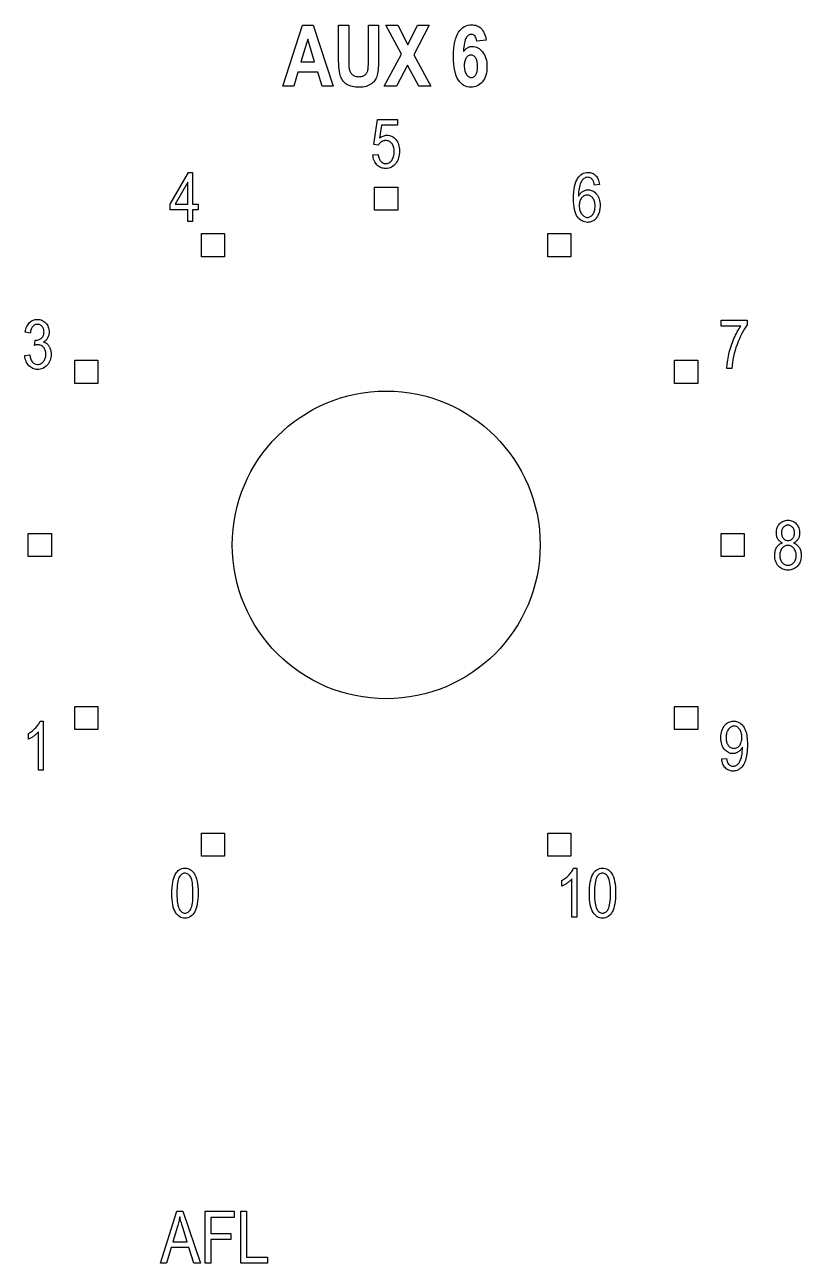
# Model space of a CAD drawing. Header units: millimetres. Extents: x 0 to 81, y 0 to 514.
# Drawn here: x 21.86 to 40.02, y 352.19 to 381.17 of the extents above; entities that cross this region are included whole.
import ezdxf

# ---------------------------------------------------------------- set-up
doc = ezdxf.new("R2010")
doc.units = ezdxf.units.MM
doc.layers.add('CUT', color=1, linetype='CONTINUOUS')
doc.layers.add('LEGEND', color=2, linetype='CONTINUOUS')

msp = doc.modelspace()

# ---------------------------------------------------------------- linework, layer by layer
at = {"layer": 'CUT'}
msp.add_circle((30.31, 369), 3.6, dxfattribs=at)
at = {"layer": 'LEGEND'}
for points in [[(29.0732, 379.7342), (28.8154, 379.7342), (28.7128, 380.0594), (28.2441, 380.0594), (28.1474, 379.7342), (27.8954, 379.7342), (28.3525, 381.1658), (28.6035, 381.1658)], [(29.1962, 381.1658), (29.4326, 381.1658), (29.4326, 380.3904), (29.4327, 380.3472), (29.4331, 380.308), (29.4338, 380.2726), (29.4348, 380.2413), (29.436, 380.2138), (29.4375, 380.1903), (29.4393, 380.1707), (29.4413, 380.1551), (29.4459, 380.1321), (29.4519, 380.1104), (29.4592, 380.0901), (29.4678, 380.0711), (29.4779, 380.0535), (29.4892, 380.0372), (29.502, 380.0222), (29.5161, 380.0086), (29.5314, 379.9965), (29.5479, 379.9859), (29.5657, 379.9771), (29.5845, 379.9698), (29.6046, 379.9641), (29.6258, 379.9601), (29.6482, 379.9576), (29.6718, 379.9568), (29.6919, 379.9574), (29.7109, 379.9591), (29.7291, 379.962), (29.7463, 379.966), (29.7625, 379.9711), (29.7778, 379.9774), (29.7922, 379.9849), (29.8056, 379.9935), (29.818, 380.0031), (29.8294, 380.0135), (29.8398, 380.0249), (29.8492, 380.0372), (29.8575, 380.0503), (29.8648, 380.0643), (29.8711, 380.0792), (29.8764, 380.095), (29.8809, 380.1136), (29.8847, 380.1368), (29.888, 380.1647), (29.8907, 380.1972), (29.8928, 380.2344), (29.8943, 380.2762), (29.8952, 380.3227), (29.8954, 380.3738), (29.8954, 381.1658), (30.1328, 381.1658), (30.1328, 380.4139), (30.1323, 380.3443), (30.1308, 380.2798), (30.1284, 380.2203), (30.1251, 380.1657), (30.1207, 380.1161), (30.1155, 380.0716), (30.1092, 380.032), (30.102, 379.9974), (30.0931, 379.966), (30.0818, 379.9362), (30.0681, 379.9079), (30.0519, 379.8812), (30.0334, 379.8559), (30.0125, 379.8322), (29.9891, 379.81), (29.9633, 379.7894), (29.9353, 379.7707), (29.9051, 379.7545), (29.8727, 379.7409), (29.8382, 379.7297), (29.8015, 379.721), (29.7627, 379.7147), (29.7218, 379.711), (29.6787, 379.7098), (29.634, 379.7108), (29.5919, 379.7139), (29.5523, 379.719), (29.5152, 379.7262), (29.4806, 379.7355), (29.4486, 379.7468), (29.419, 379.7602), (29.392, 379.7757), (29.3672, 379.793), (29.3441, 379.812), (29.3227, 379.8327), (29.3032, 379.855), (29.2854, 379.8791), (29.2694, 379.9048), (29.2551, 379.9322), (29.2426, 379.9612), (29.2317, 379.9943), (29.2223, 380.0336), (29.2144, 380.0793), (29.2078, 380.1313), (29.2028, 380.1895), (29.1991, 380.2541), (29.197, 380.325), (29.1962, 380.4021)], [(30.2636, 379.7342), (30.665, 380.4812), (30.3007, 381.1658), (30.5781, 381.1658), (30.8134, 380.7059), (31.0439, 381.1658), (31.3183, 381.1658), (30.954, 380.4705), (31.3554, 379.7342), (31.0693, 379.7342), (30.8085, 380.2293), (30.5478, 379.7342)], [(32.6445, 380.8152), (32.4267, 380.7859), (32.4213, 380.8235), (32.4128, 380.856), (32.4014, 380.8835), (32.3869, 380.9061), (32.3694, 380.9236), (32.3489, 380.9361), (32.3253, 380.9436), (32.2988, 380.9461), (32.2808, 380.9448), (32.2637, 380.9411), (32.2473, 380.9348), (32.2318, 380.9261), (32.2169, 380.9148), (32.2029, 380.901), (32.1897, 380.8848), (32.1772, 380.866), (32.1657, 380.8434), (32.1552, 380.8158), (32.1459, 380.783), (32.1378, 380.7452), (32.1307, 380.7022), (32.1247, 380.6542), (32.1199, 380.601), (32.1162, 380.5428), (32.1268, 380.5574), (32.1378, 380.5712), (32.149, 380.5839), (32.1606, 380.5958), (32.1725, 380.6066), (32.1846, 380.6166), (32.1971, 380.6256), (32.2099, 380.6336), (32.223, 380.6407), (32.2365, 380.6468), (32.2502, 380.652), (32.2643, 380.6563), (32.2788, 380.6596), (32.2936, 380.662), (32.3087, 380.6634), (32.3242, 380.6639), (32.358, 380.6619), (32.3908, 380.6558), (32.4225, 380.6458), (32.4531, 380.6318), (32.4825, 380.6137), (32.5109, 380.5916), (32.5382, 380.5655), (32.5644, 380.5354), (32.5884, 380.502), (32.6093, 380.466), (32.6269, 380.4273), (32.6413, 380.3859), (32.6525, 380.3419), (32.6605, 380.2953), (32.6653, 380.246), (32.6669, 380.1941), (32.6652, 380.139), (32.6602, 380.087), (32.6517, 380.038), (32.6398, 379.992), (32.6246, 379.9491), (32.606, 379.9092), (32.5839, 379.8724), (32.5585, 379.8387), (32.5306, 379.8085), (32.5011, 379.7823), (32.47, 379.7601), (32.4372, 379.742), (32.4028, 379.7279), (32.3668, 379.7178), (32.3292, 379.7118), (32.29, 379.7098), (32.247, 379.7124), (32.2058, 379.7202), (32.1666, 379.7333), (32.1292, 379.7516), (32.0937, 379.7752), (32.0601, 379.804), (32.0283, 379.838), (31.9985, 379.8772), (31.9714, 379.9226), (31.9478, 379.9747), (31.928, 380.0338), (31.9117, 380.0998), (31.899, 380.1726), (31.89, 380.2523), (31.8846, 380.3389), (31.8828, 380.4324), (31.8846, 380.5274), (31.8903, 380.6154), (31.8996, 380.6966), (31.9128, 380.7708), (31.9297, 380.8382), (31.9503, 380.8986), (31.9747, 380.9522), (32.0029, 380.9988), (32.034, 381.0393), (32.0672, 381.0745), (32.1026, 381.1042), (32.1401, 381.1285), (32.1797, 381.1474), (32.2215, 381.1609), (32.2654, 381.169), (32.3115, 381.1717), (32.3433, 381.1703), (32.3739, 381.1662), (32.4032, 381.1593), (32.4312, 381.1496), (32.458, 381.1372), (32.4835, 381.122), (32.5077, 381.104), (32.5307, 381.0833), (32.552, 381.0598), (32.5713, 381.0334), (32.5886, 381.0042), (32.6038, 380.9721), (32.617, 380.9372), (32.6282, 380.8994), (32.6374, 380.8587), (32.6445, 380.8152)], [(28.6367, 380.3006), (28.4755, 380.8318), (28.3163, 380.3006)], [(32.1357, 380.2166), (32.1365, 380.1837), (32.1388, 380.1527), (32.1428, 380.1238), (32.1483, 380.0969), (32.1553, 380.0719), (32.164, 380.049), (32.1742, 380.028), (32.186, 380.0091), (32.1988, 379.9923), (32.212, 379.9777), (32.2257, 379.9653), (32.2398, 379.9552), (32.2544, 379.9474), (32.2694, 379.9418), (32.2848, 379.9384), (32.3007, 379.9373), (32.316, 379.9382), (32.3307, 379.941), (32.3446, 379.9457), (32.358, 379.9522), (32.3706, 379.9606), (32.3827, 379.9708), (32.394, 379.9829), (32.4047, 379.9969), (32.4145, 380.013), (32.4229, 380.0314), (32.43, 380.0523), (32.4359, 380.0755), (32.4404, 380.1011), (32.4436, 380.1291), (32.4456, 380.1594), (32.4462, 380.1922), (32.4455, 380.2262), (32.4434, 380.2577), (32.4399, 380.2869), (32.435, 380.3138), (32.4287, 380.3382), (32.421, 380.3603), (32.4118, 380.38), (32.4013, 380.3973), (32.3897, 380.4124), (32.3775, 380.4255), (32.3646, 380.4365), (32.351, 380.4456), (32.3368, 380.4527), (32.3218, 380.4577), (32.3062, 380.4607), (32.29, 380.4617), (32.2742, 380.4608), (32.259, 380.4579), (32.2444, 380.4531), (32.2304, 380.4463), (32.217, 380.4377), (32.2043, 380.4271), (32.1921, 380.4146), (32.1806, 380.4002), (32.1701, 380.3839), (32.161, 380.3656), (32.1532, 380.3455), (32.1469, 380.3235), (32.142, 380.2996), (32.1385, 380.2739), (32.1364, 380.2462), (32.1357, 380.2166)], [(29.9975, 378.1273), (30.1186, 378.1398), (30.1227, 378.1134), (30.1278, 378.0886), (30.1341, 378.0657), (30.1415, 378.0444), (30.1501, 378.0249), (30.1597, 378.0072), (30.1704, 377.9912), (30.1823, 377.977), (30.1949, 377.9644), (30.2081, 377.9535), (30.2217, 377.9443), (30.2359, 377.9368), (30.2505, 377.931), (30.2657, 377.9268), (30.2813, 377.9243), (30.2975, 377.9234), (30.3177, 377.9246), (30.3371, 377.9281), (30.3558, 377.934), (30.3739, 377.9423), (30.3912, 377.9529), (30.4078, 377.9658), (30.4237, 377.9812), (30.4389, 377.9988), (30.4528, 378.0185), (30.4649, 378.04), (30.4751, 378.0631), (30.4834, 378.088), (30.4899, 378.1146), (30.4946, 378.1429), (30.4974, 378.1729), (30.4983, 378.2047), (30.4974, 378.2345), (30.4947, 378.2626), (30.4902, 378.2889), (30.4839, 378.3136), (30.4759, 378.3365), (30.466, 378.3577), (30.4543, 378.3772), (30.4409, 378.3949), (30.426, 378.4108), (30.4103, 378.4245), (30.3937, 378.4361), (30.3761, 378.4456), (30.3576, 378.453), (30.3382, 378.4583), (30.3179, 378.4614), (30.2967, 378.4625), (30.2837, 378.462), (30.271, 378.4607), (30.2584, 378.4584), (30.246, 378.4552), (30.2339, 378.4511), (30.2219, 378.446), (30.2102, 378.4401), (30.1987, 378.4332), (30.1875, 378.4255), (30.177, 378.4171), (30.1671, 378.408), (30.1578, 378.3981), (30.149, 378.3876), (30.1409, 378.3763), (30.1333, 378.3643), (30.1264, 378.3516), (30.0178, 378.3687), (30.1092, 378.957), (30.5756, 378.957), (30.5756, 378.8227), (30.2014, 378.8227), (30.1506, 378.5148), (30.1717, 378.5317), (30.1931, 378.5463), (30.2147, 378.5586), (30.2368, 378.5688), (30.2591, 378.5766), (30.2817, 378.5822), (30.3047, 378.5856), (30.328, 378.5867), (30.357, 378.5852), (30.385, 378.5804), (30.4121, 378.5726), (30.4382, 378.5616), (30.4634, 378.5475), (30.4876, 378.5302), (30.5108, 378.5099), (30.533, 378.4863), (30.5535, 378.4601), (30.5712, 378.4318), (30.5861, 378.4012), (30.5984, 378.3685), (30.6079, 378.3335), (30.6147, 378.2964), (30.6188, 378.2571), (30.6202, 378.2156), (30.6188, 378.1744), (30.6147, 378.1346), (30.6079, 378.0964), (30.5984, 378.0597), (30.5861, 378.0244), (30.5712, 377.9907), (30.5535, 377.9585), (30.533, 377.9277), (30.5103, 377.8996), (30.4858, 377.8753), (30.4593, 377.8547), (30.431, 377.8378), (30.4008, 377.8247), (30.3688, 377.8153), (30.3348, 377.8097), (30.2991, 377.8078), (30.2692, 377.8091), (30.2405, 377.8131), (30.213, 377.8197), (30.1867, 377.829), (30.1615, 377.8409), (30.1376, 377.8555), (30.1148, 377.8727), (30.0932, 377.8926), (30.0733, 377.9148), (30.0557, 377.939), (30.0404, 377.9653), (30.0273, 377.9937), (30.0165, 378.024), (30.0079, 378.0564), (30.0016, 378.0909), (29.9975, 378.1273)], [(25.667, 376.568), (25.667, 376.8422), (25.26, 376.8422), (25.26, 376.9711), (25.6889, 377.7133), (25.7827, 377.7133), (25.7827, 376.9711), (25.91, 376.9711), (25.91, 376.8422), (25.7827, 376.8422), (25.7827, 376.568)], [(35.2959, 377.4328), (35.1811, 377.4219), (35.1767, 377.4432), (35.1719, 377.4629), (35.1666, 377.481), (35.1608, 377.4975), (35.1545, 377.5124), (35.1477, 377.5257), (35.1404, 377.5375), (35.1327, 377.5477), (35.1208, 377.5605), (35.1084, 377.5716), (35.0954, 377.581), (35.0819, 377.5887), (35.0677, 377.5947), (35.053, 377.5989), (35.0376, 377.6015), (35.0217, 377.6024), (34.9971, 377.6004), (34.9738, 377.5945), (34.9517, 377.5848), (34.9309, 377.5711), (34.9113, 377.5535), (34.893, 377.532), (34.8759, 377.5067), (34.86, 377.4774), (34.8477, 377.4488), (34.8371, 377.417), (34.828, 377.382), (34.8205, 377.3438), (34.8147, 377.3023), (34.8105, 377.2576), (34.8079, 377.2097), (34.8069, 377.1586), (34.8172, 377.1768), (34.8281, 377.1938), (34.8396, 377.2097), (34.8518, 377.2245), (34.8646, 377.2382), (34.8781, 377.2507), (34.8922, 377.262), (34.9069, 377.2723), (34.922, 377.2813), (34.9374, 377.2892), (34.953, 377.2958), (34.9688, 377.3013), (34.9848, 377.3055), (35.0011, 377.3085), (35.0175, 377.3103), (35.0342, 377.311), (35.0617, 377.3094), (35.0883, 377.3046), (35.114, 377.2967), (35.1388, 377.2857), (35.1627, 377.2714), (35.1858, 377.254), (35.2079, 377.2335), (35.2291, 377.2098), (35.2486, 377.1834), (35.2655, 377.1549), (35.2798, 377.1243), (35.2915, 377.0915), (35.3006, 377.0566), (35.3071, 377.0196), (35.311, 376.9804), (35.3123, 376.9391), (35.3117, 376.9107), (35.3097, 376.883), (35.3065, 376.856), (35.3019, 376.8296), (35.296, 376.8039), (35.2888, 376.7789), (35.2803, 376.7545), (35.2705, 376.7309), (35.2597, 376.7083), (35.2482, 376.6872), (35.2358, 376.6677), (35.2228, 376.6497), (35.209, 376.6332), (35.1944, 376.6183), (35.1792, 376.6049), (35.1631, 376.593), (35.1465, 376.5825), (35.1295, 376.5735), (35.112, 376.5658), (35.0942, 376.5596), (35.0759, 376.5547), (35.0572, 376.5512), (35.0381, 376.5491), (35.0186, 376.5485), (34.9838, 376.5505), (34.9506, 376.5565), (34.919, 376.5665), (34.8889, 376.5805), (34.8604, 376.5985), (34.8334, 376.6205), (34.808, 376.6465), (34.7842, 376.6766), (34.7626, 376.7113), (34.7439, 376.7513), (34.728, 376.7967), (34.7151, 376.8475), (34.705, 376.9036), (34.6978, 376.965), (34.6935, 377.0318), (34.692, 377.1039), (34.6935, 377.1839), (34.6979, 377.258), (34.7053, 377.3261), (34.7157, 377.3882), (34.729, 377.4443), (34.7452, 377.4945), (34.7644, 377.5387), (34.7866, 377.577), (34.811, 377.61), (34.8371, 377.6387), (34.8649, 377.6629), (34.8944, 377.6827), (34.9255, 377.6982), (34.9582, 377.7092), (34.9927, 377.7158), (35.0288, 377.718), (35.055, 377.7168), (35.0801, 377.7134), (35.1041, 377.7077), (35.1271, 377.6997), (35.149, 377.6894), (35.1697, 377.6769), (35.1894, 377.6621), (35.208, 377.6449), (35.2252, 377.6256), (35.2406, 377.6043), (35.2543, 377.5809), (35.2662, 377.5554), (35.2763, 377.5278), (35.2846, 377.4982), (35.2911, 377.4666), (35.2959, 377.4328)], [(25.667, 376.9711), (25.667, 377.4875), (25.3733, 376.9711)], [(30.04, 377.37), (30.58, 377.37), (30.58, 376.83), (30.04, 376.83)], [(34.8248, 376.9391), (34.8258, 376.9088), (34.8285, 376.88), (34.8331, 376.8528), (34.8395, 376.8271), (34.8477, 376.8029), (34.8578, 376.7802), (34.8697, 376.7591), (34.8834, 376.7395), (34.8984, 376.7218), (34.9139, 376.7065), (34.93, 376.6935), (34.9467, 376.6829), (34.964, 376.6747), (34.9819, 376.6688), (35.0003, 376.6653), (35.0194, 376.6641), (35.0361, 376.6652), (35.0525, 376.6685), (35.0683, 376.6741), (35.0837, 376.6818), (35.0987, 376.6918), (35.1132, 376.7041), (35.1273, 376.7185), (35.1409, 376.7352), (35.1534, 376.7538), (35.1643, 376.774), (35.1735, 376.796), (35.181, 376.8195), (35.1868, 376.8448), (35.191, 376.8717), (35.1935, 376.9003), (35.1944, 376.9305), (35.1935, 376.9601), (35.1911, 376.988), (35.1869, 377.0142), (35.1811, 377.0387), (35.1736, 377.0615), (35.1645, 377.0825), (35.1537, 377.1019), (35.1412, 377.1195), (35.1276, 377.1353), (35.1132, 377.1489), (35.0981, 377.1605), (35.0823, 377.1699), (35.0657, 377.1773), (35.0484, 377.1825), (35.0303, 377.1857), (35.0116, 377.1867), (34.9931, 377.1857), (34.9753, 377.1826), (34.958, 377.1773), (34.9413, 377.17), (34.9253, 377.1606), (34.9098, 377.1492), (34.895, 377.1356), (34.8807, 377.1199), (34.8676, 377.1025), (34.8563, 377.0836), (34.8467, 377.0632), (34.8388, 377.0413), (34.8327, 377.018), (34.8283, 376.9932), (34.8257, 376.9669), (34.8248, 376.9391)], [(25.99, 376.2848), (26.53, 376.2848), (26.53, 375.7448), (25.99, 375.7448)], [(34.09, 376.2848), (34.63, 376.2848), (34.63, 375.7448), (34.09, 375.7448)], [(21.8576, 373.4297), (21.9733, 373.4484), (21.984, 373.3957), (21.9981, 373.35), (22.0157, 373.3113), (22.0367, 373.2797), (22.0612, 373.2551), (22.0891, 373.2375), (22.1205, 373.227), (22.1553, 373.2234), (22.1747, 373.2245), (22.1934, 373.2276), (22.2115, 373.2328), (22.2289, 373.2401), (22.2457, 373.2495), (22.2618, 373.261), (22.2772, 373.2746), (22.292, 373.2902), (22.3056, 373.3076), (22.3173, 373.3261), (22.3272, 373.3459), (22.3354, 373.3669), (22.3417, 373.3891), (22.3462, 373.4126), (22.3489, 373.4373), (22.3498, 373.4633), (22.349, 373.4877), (22.3465, 373.5108), (22.3424, 373.5328), (22.3365, 373.5535), (22.3291, 373.573), (22.3199, 373.5913), (22.3092, 373.6084), (22.2967, 373.6242), (22.283, 373.6385), (22.2686, 373.6509), (22.2535, 373.6614), (22.2375, 373.6699), (22.2208, 373.6766), (22.2034, 373.6813), (22.1852, 373.6842), (22.1662, 373.6852), (22.1578, 373.6849), (22.1489, 373.6842), (22.1394, 373.683), (22.1295, 373.6812), (22.1191, 373.6791), (22.1082, 373.6764), (22.0969, 373.6732), (22.085, 373.6695), (22.0983, 373.793), (22.1162, 373.7914), (22.137, 373.7922), (22.1568, 373.7947), (22.1756, 373.7988), (22.1934, 373.8045), (22.2102, 373.8119), (22.226, 373.8208), (22.2407, 373.8315), (22.2545, 373.8438), (22.267, 373.8574), (22.2778, 373.8721), (22.2869, 373.888), (22.2944, 373.9049), (22.3002, 373.9229), (22.3043, 373.942), (22.3068, 373.9623), (22.3076, 373.9836), (22.3069, 374.0032), (22.3049, 374.0219), (22.3014, 374.0395), (22.2965, 374.0562), (22.2902, 374.0718), (22.2826, 374.0865), (22.2735, 374.1002), (22.2631, 374.1129), (22.2517, 374.1243), (22.2396, 374.1343), (22.227, 374.1426), (22.2137, 374.1495), (22.1998, 374.1549), (22.1853, 374.1587), (22.1702, 374.161), (22.1545, 374.1617), (22.1382, 374.1609), (22.1226, 374.1585), (22.1076, 374.1545), (22.0933, 374.1489), (22.0796, 374.1417), (22.0666, 374.1329), (22.0542, 374.1225), (22.0424, 374.1105), (22.0315, 374.0969), (22.0216, 374.0817), (22.0128, 374.0648), (22.005, 374.0462), (21.9982, 374.026), (21.9925, 374.0041), (21.9878, 373.9806), (21.9842, 373.9555), (21.8694, 373.9805), (21.8757, 374.0161), (21.8837, 374.0494), (21.8935, 374.0805), (21.9049, 374.1094), (21.9181, 374.136), (21.9329, 374.1604), (21.9495, 374.1825), (21.9678, 374.2023), (21.9874, 374.2199), (22.0081, 374.2352), (22.0297, 374.248), (22.0524, 374.2586), (22.076, 374.2668), (22.1007, 374.2727), (22.1263, 374.2762), (22.153, 374.2773), (22.1809, 374.276), (22.2078, 374.2721), (22.2337, 374.2655), (22.2584, 374.2563), (22.2821, 374.2444), (22.3047, 374.2299), (22.3262, 374.2127), (22.3467, 374.193), (22.3654, 374.1712), (22.3816, 374.148), (22.3953, 374.1235), (22.4065, 374.0977), (22.4152, 374.0704), (22.4214, 374.0418), (22.4251, 374.0118), (22.4264, 373.9805), (22.4259, 373.9612), (22.4243, 373.9425), (22.4216, 373.9244), (22.4179, 373.9068), (22.4131, 373.8898), (22.4073, 373.8734), (22.4004, 373.8575), (22.3924, 373.8422), (22.3835, 373.8276), (22.3737, 373.8137), (22.3631, 373.8007), (22.3517, 373.7885), (22.3394, 373.7771), (22.3263, 373.7665), (22.3123, 373.7567), (22.2975, 373.7477), (22.3112, 373.7434), (22.3244, 373.7386), (22.3369, 373.7331), (22.3489, 373.727), (22.3602, 373.7202), (22.3709, 373.7128), (22.381, 373.7048), (22.3905, 373.6961), (22.3994, 373.6867), (22.4079, 373.6766), (22.416, 373.6657), (22.4237, 373.6541), (22.4309, 373.6417), (22.4376, 373.6286), (22.4439, 373.6147), (22.4498, 373.6), (22.4551, 373.5847), (22.4597, 373.569), (22.4636, 373.5529), (22.4668, 373.5363), (22.4693, 373.5193), (22.4711, 373.5019), (22.4721, 373.484), (22.4725, 373.4656), (22.471, 373.4271), (22.4667, 373.3903), (22.4594, 373.3553), (22.4492, 373.3222), (22.4362, 373.2908), (22.4202, 373.2612), (22.4013, 373.2334), (22.3795, 373.2074), (22.3557, 373.1839), (22.3307, 373.1635), (22.3046, 373.1462), (22.2774, 373.1321), (22.249, 373.1211), (22.2194, 373.1133), (22.1887, 373.1086), (22.1569, 373.107), (22.1274, 373.1084), (22.099, 373.1125), (22.0718, 373.1193), (22.0457, 373.1289), (22.0208, 373.1412), (21.997, 373.1562), (21.9744, 373.174), (21.953, 373.1945), (21.9332, 373.2173), (21.9157, 373.242), (21.9004, 373.2686), (21.8873, 373.2971), (21.8765, 373.3274), (21.868, 373.3596), (21.8617, 373.3937), (21.8576, 373.4297)], [(38.146, 374.1227), (38.146, 374.2578), (38.7538, 374.2578), (38.7538, 374.1484), (38.7203, 374.1026), (38.6878, 374.0535), (38.6564, 374.001), (38.626, 373.9452), (38.5967, 373.8861), (38.5683, 373.8236), (38.541, 373.7578), (38.5147, 373.6887), (38.4903, 373.618), (38.4686, 373.5474), (38.4497, 373.477), (38.4335, 373.4067), (38.42, 373.3367), (38.4092, 373.2667), (38.4012, 373.197), (38.396, 373.1273), (38.2772, 373.1273), (38.2784, 373.164), (38.2809, 373.2022), (38.2847, 373.2419), (38.2898, 373.283), (38.2962, 373.3256), (38.3038, 373.3698), (38.3127, 373.4154), (38.3229, 373.4625), (38.3343, 373.5101), (38.3466, 373.5571), (38.36, 373.6035), (38.3744, 373.6494), (38.3898, 373.6947), (38.4062, 373.7395), (38.4236, 373.7837), (38.442, 373.8273), (38.4612, 373.8699), (38.4807, 373.9108), (38.5005, 373.9502), (38.5208, 373.9879), (38.5413, 374.024), (38.5623, 374.0585), (38.5836, 374.0914), (38.6053, 374.1227)], [(23.0252, 373.32), (23.5652, 373.32), (23.5652, 372.78), (23.0252, 372.78)], [(37.0548, 373.32), (37.5948, 373.32), (37.5948, 372.78), (37.0548, 372.78)], [(39.5748, 369.0484), (39.558, 369.0567), (39.5422, 369.0657), (39.5275, 369.0757), (39.5138, 369.0864), (39.5012, 369.098), (39.4897, 369.1105), (39.4792, 369.1238), (39.4698, 369.1379), (39.4614, 369.1529), (39.4542, 369.1688), (39.4481, 369.1856), (39.4431, 369.2032), (39.4392, 369.2218), (39.4364, 369.2412), (39.4348, 369.2616), (39.4342, 369.2828), (39.4354, 369.3147), (39.439, 369.345), (39.445, 369.3739), (39.4535, 369.4012), (39.4643, 369.427), (39.4775, 369.4513), (39.4931, 369.474), (39.5112, 369.4953), (39.531, 369.5145), (39.5521, 369.5312), (39.5744, 369.5453), (39.598, 369.5568), (39.6228, 369.5658), (39.6488, 369.5722), (39.676, 369.5761), (39.7045, 369.5773), (39.7332, 369.576), (39.7607, 369.5721), (39.7869, 369.5656), (39.8119, 369.5564), (39.8356, 369.5447), (39.8581, 369.5303), (39.8794, 369.5133), (39.8995, 369.4937), (39.9177, 369.4721), (39.9335, 369.4489), (39.9468, 369.4242), (39.9578, 369.398), (39.9663, 369.3703), (39.9723, 369.3411), (39.976, 369.3104), (39.9772, 369.2781), (39.9767, 369.2578), (39.975, 369.2383), (39.9724, 369.2196), (39.9686, 369.2017), (39.9638, 369.1845), (39.9579, 369.1682), (39.9509, 369.1526), (39.9428, 369.1379), (39.9337, 369.1239), (39.9234, 369.1108), (39.9121, 369.0984), (39.8996, 369.0868), (39.8861, 369.076), (39.8715, 369.066), (39.8557, 369.0568), (39.8389, 369.0484), (39.8596, 369.0394), (39.879, 369.0291), (39.8972, 369.0174), (39.9142, 369.0045), (39.9299, 368.9903), (39.9444, 368.9748), (39.9577, 368.9579), (39.9698, 368.9398), (39.9805, 368.9205), (39.9898, 368.9001), (39.9976, 368.8785), (40.004, 368.8559), (40.009, 368.8321), (40.0126, 368.8071), (40.0148, 368.7811), (40.0155, 368.7539), (40.0141, 368.7165), (40.0099, 368.6809), (40.003, 368.647), (39.9933, 368.6149), (39.9808, 368.5846), (39.9656, 368.5561), (39.9476, 368.5293), (39.9268, 368.5043), (39.904, 368.4817), (39.8798, 368.4621), (39.8543, 368.4455), (39.8275, 368.4319), (39.7993, 368.4214), (39.7698, 368.4138), (39.739, 368.4093), (39.7069, 368.4078), (39.6744, 368.4093), (39.6432, 368.4138), (39.6135, 368.4214), (39.5851, 368.4319), (39.5581, 368.4455), (39.5325, 368.4621), (39.5082, 368.4817), (39.4854, 368.5043), (39.4646, 368.5294), (39.4466, 368.5563), (39.4314, 368.5852), (39.4189, 368.6159), (39.4092, 368.6486), (39.4023, 368.6831), (39.3981, 368.7195), (39.3967, 368.7578), (39.3975, 368.7859), (39.3997, 368.8127), (39.4034, 368.8383), (39.4085, 368.8626), (39.4152, 368.8857), (39.4233, 368.9074), (39.4329, 368.928), (39.444, 368.9473), (39.4564, 368.9652), (39.4699, 368.9816), (39.4845, 368.9965), (39.5003, 369.0099), (39.5173, 369.0218), (39.5353, 369.0322), (39.5545, 369.041), (39.5748, 369.0484)], [(21.94, 369.27), (22.48, 369.27), (22.48, 368.73), (21.94, 368.73)], [(38.14, 369.27), (38.68, 369.27), (38.68, 368.73), (38.14, 368.73)], [(39.553, 369.2867), (39.5537, 369.2662), (39.5558, 369.2467), (39.5592, 369.2283), (39.5641, 369.2109), (39.5704, 369.1947), (39.578, 369.1795), (39.5871, 369.1654), (39.5975, 369.1523), (39.609, 369.1406), (39.621, 369.1305), (39.6338, 369.1219), (39.6471, 369.1148), (39.6611, 369.1094), (39.6757, 369.1055), (39.691, 369.1031), (39.7069, 369.1023), (39.7224, 369.1031), (39.7373, 369.1054), (39.7517, 369.1093), (39.7655, 369.1146), (39.7787, 369.1216), (39.7913, 369.13), (39.8033, 369.14), (39.8147, 369.1516), (39.8251, 369.1643), (39.8342, 369.178), (39.8418, 369.1925), (39.8481, 369.208), (39.853, 369.2244), (39.8564, 369.2417), (39.8585, 369.2598), (39.8592, 369.2789), (39.8585, 369.2986), (39.8564, 369.3173), (39.8528, 369.3351), (39.8478, 369.3521), (39.8414, 369.368), (39.8335, 369.3831), (39.8242, 369.3973), (39.8135, 369.4105), (39.8018, 369.4225), (39.7896, 369.4329), (39.7769, 369.4417), (39.7636, 369.4489), (39.7498, 369.4545), (39.7355, 369.4585), (39.7207, 369.4609), (39.7053, 369.4617), (39.69, 369.4609), (39.6752, 369.4586), (39.6609, 369.4547), (39.6472, 369.4492), (39.6341, 369.4422), (39.6215, 369.4336), (39.6094, 369.4234), (39.5979, 369.4117), (39.5874, 369.3988), (39.5782, 369.3852), (39.5705, 369.3707), (39.5642, 369.3555), (39.5593, 369.3395), (39.5558, 369.3227), (39.5537, 369.3051), (39.553, 369.2867)], [(39.5147, 368.7578), (39.5156, 368.7321), (39.5182, 368.7076), (39.5227, 368.6845), (39.5288, 368.6626), (39.5368, 368.642), (39.5465, 368.6227), (39.5581, 368.6046), (39.5713, 368.5879), (39.5858, 368.5728), (39.601, 368.5597), (39.6169, 368.5486), (39.6335, 368.5396), (39.6508, 368.5325), (39.6688, 368.5275), (39.6875, 368.5244), (39.7069, 368.5234), (39.7264, 368.5244), (39.7452, 368.5273), (39.7632, 368.5322), (39.7805, 368.5391), (39.797, 368.5479), (39.8128, 368.5586), (39.8278, 368.5713), (39.842, 368.5859), (39.855, 368.6022), (39.8663, 368.6198), (39.8758, 368.6387), (39.8836, 368.659), (39.8897, 368.6805), (39.894, 368.7034), (39.8966, 368.7276), (39.8975, 368.7531), (39.8966, 368.7789), (39.8939, 368.8033), (39.8895, 368.8265), (39.8832, 368.8483), (39.8752, 368.8689), (39.8654, 368.8883), (39.8538, 368.9063), (39.8405, 368.923), (39.8259, 368.9382), (39.8105, 368.9512), (39.7945, 368.9623), (39.7778, 368.9714), (39.7603, 368.9784), (39.7422, 368.9835), (39.7233, 368.9865), (39.7037, 368.9875), (39.6844, 368.9865), (39.6658, 368.9835), (39.6479, 368.9785), (39.6308, 368.9715), (39.6144, 368.9625), (39.5988, 368.9515), (39.5839, 368.9385), (39.5698, 368.9234), (39.5569, 368.9068), (39.5457, 368.8891), (39.5362, 368.8701), (39.5285, 368.85), (39.5224, 368.8287), (39.5181, 368.8062), (39.5155, 368.7826), (39.5147, 368.7578)], [(23.0252, 365.22), (23.5652, 365.22), (23.5652, 364.68), (23.0252, 364.68)], [(37.0548, 365.22), (37.5948, 365.22), (37.5948, 364.68), (37.0548, 364.68)], [(22.2912, 363.7273), (22.1756, 363.7273), (22.1756, 364.6234), (22.1652, 364.6117), (22.154, 364.5999), (22.1419, 364.588), (22.1289, 364.5761), (22.1151, 364.5641), (22.1005, 364.552), (22.0849, 364.5399), (22.0686, 364.5277), (22.052, 364.5159), (22.0357, 364.5048), (22.0197, 364.4945), (22.0041, 364.4849), (21.9889, 364.476), (21.974, 364.4679), (21.9594, 364.4605), (21.9451, 364.4539), (21.9451, 364.5898), (21.9686, 364.6039), (21.9914, 364.6187), (22.0135, 364.6343), (22.0349, 364.6506), (22.0556, 364.6677), (22.0756, 364.6855), (22.0949, 364.7041), (22.1135, 364.7234), (22.1311, 364.7431), (22.1473, 364.7626), (22.1622, 364.7821), (22.1757, 364.8014), (22.1879, 364.8205), (22.1987, 364.8396), (22.2081, 364.8585), (22.2162, 364.8773), (22.2912, 364.8773)], [(38.1553, 363.9922), (38.2663, 364.0047), (38.2745, 363.9622), (38.286, 363.9254), (38.3007, 363.8942), (38.3186, 363.8687), (38.3398, 363.8489), (38.3641, 363.8348), (38.3917, 363.8263), (38.4225, 363.8234), (38.4368, 363.8241), (38.4508, 363.8259), (38.4644, 363.829), (38.4777, 363.8333), (38.4907, 363.8388), (38.5033, 363.8456), (38.5156, 363.8536), (38.5276, 363.8629), (38.5392, 363.8737), (38.5503, 363.8865), (38.561, 363.9011), (38.5712, 363.9177), (38.581, 363.9362), (38.5904, 363.9566), (38.5992, 363.9789), (38.6077, 364.0031), (38.6154, 364.0288), (38.622, 364.0556), (38.6277, 364.0834), (38.6323, 364.1123), (38.6359, 364.1422), (38.6384, 364.1732), (38.64, 364.2052), (38.6405, 364.2383), (38.6405, 364.2664), (38.6311, 364.2495), (38.621, 364.2334), (38.61, 364.2183), (38.5983, 364.2041), (38.5858, 364.1908), (38.5725, 364.1784), (38.5585, 364.1669), (38.5436, 364.1562), (38.5283, 364.1467), (38.513, 364.1385), (38.4976, 364.1315), (38.4821, 364.1258), (38.4665, 364.1213), (38.4509, 364.1182), (38.4352, 364.1163), (38.4194, 364.1156), (38.3912, 364.1172), (38.3639, 364.1219), (38.3377, 364.1297), (38.3125, 364.1407), (38.2882, 364.1548), (38.2649, 364.1721), (38.2426, 364.1925), (38.2213, 364.216), (38.2018, 364.2423), (38.1849, 364.2708), (38.1706, 364.3017), (38.1589, 364.3349), (38.1498, 364.3703), (38.1433, 364.4081), (38.1394, 364.4482), (38.1381, 364.4906), (38.1395, 364.5344), (38.1435, 364.5757), (38.1503, 364.6147), (38.1597, 364.6513), (38.1719, 364.6855), (38.1867, 364.7173), (38.2042, 364.7468), (38.2245, 364.7738), (38.2466, 364.7981), (38.27, 364.8191), (38.2944, 364.8369), (38.3201, 364.8515), (38.3469, 364.8628), (38.3748, 364.8709), (38.404, 364.8757), (38.4342, 364.8773), (38.4559, 364.8764), (38.4773, 364.8737), (38.4982, 364.8692), (38.5188, 364.8629), (38.539, 364.8548), (38.5589, 364.8448), (38.5784, 364.8331), (38.5975, 364.8195), (38.6159, 364.8042), (38.6333, 364.7872), (38.6495, 364.7685), (38.6647, 364.748), (38.6788, 364.7259), (38.6918, 364.7021), (38.7038, 364.6765), (38.7147, 364.6492), (38.7244, 364.6195), (38.7328, 364.5868), (38.7399, 364.5509), (38.7458, 364.5119), (38.7503, 364.4698), (38.7535, 364.4247), (38.7555, 364.3764), (38.7561, 364.325), (38.7554, 364.2677), (38.7533, 364.2136), (38.7498, 364.1629), (38.745, 364.1154), (38.7387, 364.0713), (38.7311, 364.0304), (38.722, 363.9929), (38.7116, 363.9586), (38.6999, 363.9271), (38.6873, 363.8978), (38.6737, 363.8706), (38.6591, 363.8457), (38.6436, 363.823), (38.627, 363.8024), (38.6094, 363.7841), (38.5909, 363.768), (38.5715, 363.7539), (38.5516, 363.7417), (38.5312, 363.7313), (38.5101, 363.7229), (38.4885, 363.7163), (38.4663, 363.7116), (38.4435, 363.7088), (38.4202, 363.7078), (38.394, 363.709), (38.3689, 363.7124), (38.3448, 363.7181), (38.3219, 363.7261), (38.3001, 363.7363), (38.2794, 363.7489), (38.2598, 363.7637), (38.2413, 363.7809), (38.2242, 363.8001), (38.2089, 363.8215), (38.1955, 363.8448), (38.1838, 363.8702), (38.174, 363.8977), (38.166, 363.9271), (38.1597, 363.9586), (38.1553, 363.9922)], [(38.628, 364.4977), (38.6271, 364.5275), (38.6246, 364.5557), (38.6203, 364.5823), (38.6143, 364.6072), (38.6066, 364.6305), (38.5972, 364.6522), (38.5861, 364.6722), (38.5733, 364.6906), (38.5594, 364.7071), (38.5449, 364.7214), (38.53, 364.7335), (38.5145, 364.7434), (38.4985, 364.751), (38.482, 364.7565), (38.465, 364.7598), (38.4475, 364.7609), (38.4292, 364.7598), (38.4114, 364.7563), (38.3941, 364.7504), (38.3773, 364.7422), (38.361, 364.7316), (38.3452, 364.7188), (38.3299, 364.7035), (38.3151, 364.6859), (38.3015, 364.6664), (38.2896, 364.6453), (38.2796, 364.6227), (38.2714, 364.5984), (38.2651, 364.5727), (38.2605, 364.5453), (38.2578, 364.5164), (38.2569, 364.4859), (38.2578, 364.4585), (38.2604, 364.4325), (38.2647, 364.408), (38.2708, 364.3849), (38.2786, 364.3632), (38.2881, 364.3429), (38.2994, 364.3241), (38.3124, 364.3066), (38.3266, 364.291), (38.3415, 364.2774), (38.357, 364.2659), (38.3733, 364.2565), (38.3902, 364.2492), (38.4079, 364.244), (38.4262, 364.2409), (38.4452, 364.2398), (38.4639, 364.2409), (38.482, 364.244), (38.4993, 364.2493), (38.5159, 364.2566), (38.5317, 364.2661), (38.5468, 364.2776), (38.5612, 364.2913), (38.5749, 364.307), (38.5873, 364.3247), (38.5981, 364.3441), (38.6072, 364.3653), (38.6147, 364.3883), (38.6205, 364.413), (38.6247, 364.4395), (38.6272, 364.4677), (38.628, 364.4977)], [(25.99, 362.2552), (26.53, 362.2552), (26.53, 361.7152), (25.99, 361.7152)], [(34.09, 362.2552), (34.63, 362.2552), (34.63, 361.7152), (34.09, 361.7152)], [(25.2975, 360.8515), (25.2987, 360.9214), (25.3024, 360.9869), (25.3084, 361.0481), (25.3169, 361.1049), (25.3279, 361.1573), (25.3412, 361.2053), (25.357, 361.249), (25.3752, 361.2883), (25.3958, 361.3231), (25.4187, 361.3532), (25.4439, 361.3787), (25.4714, 361.3996), (25.5012, 361.4158), (25.5334, 361.4274), (25.5678, 361.4344), (25.6045, 361.4367), (25.6372, 361.4348), (25.6682, 361.4292), (25.6973, 361.4198), (25.7246, 361.4066), (25.7502, 361.3897), (25.774, 361.369), (25.796, 361.3446), (25.8163, 361.3164), (25.8382, 361.2773), (25.8573, 361.2328), (25.8734, 361.1829), (25.8866, 361.1275), (25.8968, 361.0667), (25.9041, 361.0004), (25.9085, 360.9287), (25.91, 360.8515), (25.9088, 360.782), (25.9052, 360.7168), (25.8991, 360.6559), (25.8907, 360.5993), (25.8798, 360.547), (25.8665, 360.499), (25.8508, 360.4554), (25.8327, 360.416), (25.8121, 360.3811), (25.7893, 360.3509), (25.7641, 360.3253), (25.7366, 360.3044), (25.7067, 360.2881), (25.6745, 360.2765), (25.6399, 360.2695), (25.603, 360.2672), (25.5701, 360.2692), (25.5388, 360.2754), (25.5091, 360.2856), (25.4808, 360.3), (25.4541, 360.3184), (25.4289, 360.341), (25.4052, 360.3677), (25.383, 360.3984), (25.363, 360.4342), (25.3456, 360.476), (25.3309, 360.5237), (25.3189, 360.5773), (25.3095, 360.6369), (25.3028, 360.7025), (25.2988, 360.7741), (25.2975, 360.8515)], [(34.767, 360.2867), (34.6514, 360.2867), (34.6514, 361.1828), (34.641, 361.171), (34.6298, 361.1592), (34.6177, 361.1474), (34.6047, 361.1354), (34.5909, 361.1234), (34.5763, 361.1114), (34.5607, 361.0993), (34.5444, 361.0871), (34.5277, 361.0753), (34.5115, 361.0642), (34.4955, 361.0538), (34.4799, 361.0442), (34.4647, 361.0354), (34.4497, 361.0273), (34.4352, 361.0199), (34.4209, 361.0133), (34.4209, 361.1492), (34.4444, 361.1633), (34.4672, 361.1781), (34.4893, 361.1936), (34.5107, 361.2099), (34.5314, 361.227), (34.5514, 361.2449), (34.5707, 361.2635), (34.5893, 361.2828), (34.6069, 361.3025), (34.6231, 361.322), (34.638, 361.3414), (34.6515, 361.3607), (34.6637, 361.3799), (34.6745, 361.399), (34.6839, 361.4179), (34.692, 361.4367), (34.767, 361.4367)], [(35.0623, 360.8515), (35.0636, 360.9214), (35.0672, 360.9869), (35.0733, 361.0481), (35.0818, 361.1049), (35.0927, 361.1573), (35.1061, 361.2053), (35.1219, 361.249), (35.1401, 361.2883), (35.1607, 361.3231), (35.1836, 361.3532), (35.2088, 361.3787), (35.2363, 361.3996), (35.2661, 361.4158), (35.2982, 361.4274), (35.3326, 361.4344), (35.3694, 361.4367), (35.4021, 361.4348), (35.433, 361.4292), (35.4621, 361.4198), (35.4895, 361.4066), (35.5151, 361.3897), (35.5389, 361.369), (35.5609, 361.3446), (35.5811, 361.3164), (35.6031, 361.2773), (35.6221, 361.2328), (35.6382, 361.1829), (35.6514, 361.1275), (35.6617, 361.0667), (35.669, 361.0004), (35.6734, 360.9287), (35.6748, 360.8515), (35.6736, 360.782), (35.67, 360.7168), (35.664, 360.6559), (35.6555, 360.5993), (35.6446, 360.547), (35.6313, 360.499), (35.6156, 360.4554), (35.5975, 360.416), (35.577, 360.3811), (35.5541, 360.3509), (35.5289, 360.3253), (35.5014, 360.3044), (35.4715, 360.2881), (35.4393, 360.2765), (35.4047, 360.2695), (35.3678, 360.2672), (35.335, 360.2692), (35.3037, 360.2754), (35.2739, 360.2856), (35.2456, 360.3), (35.2189, 360.3184), (35.1937, 360.341), (35.17, 360.3677), (35.1479, 360.3984), (35.1278, 360.4342), (35.1105, 360.476), (35.0958, 360.5237), (35.0837, 360.5773), (35.0744, 360.6369), (35.0677, 360.7025), (35.0637, 360.7741), (35.0623, 360.8515)], [(25.4155, 360.8515), (25.4163, 360.7847), (25.4188, 360.7236), (25.423, 360.6682), (25.4288, 360.6186), (25.4364, 360.5748), (25.4456, 360.5367), (25.4564, 360.5043), (25.469, 360.4777), (25.4828, 360.4555), (25.4976, 360.4362), (25.5134, 360.4199), (25.53, 360.4065), (25.5476, 360.3961), (25.5662, 360.3887), (25.5857, 360.3843), (25.6061, 360.3828), (25.6254, 360.3843), (25.6439, 360.3888), (25.6616, 360.3963), (25.6786, 360.4068), (25.6947, 360.4203), (25.71, 360.4369), (25.7244, 360.4564), (25.7381, 360.4789), (25.7506, 360.5057), (25.7614, 360.5382), (25.7705, 360.5763), (25.778, 360.6201), (25.7838, 360.6695), (25.7879, 360.7245), (25.7904, 360.7852), (25.7913, 360.8515), (25.7904, 360.9186), (25.7879, 360.9798), (25.7837, 361.0353), (25.7779, 361.0849), (25.7703, 361.1288), (25.7611, 361.1669), (25.7503, 361.1992), (25.7377, 361.2258), (25.7239, 361.2479), (25.709, 361.2671), (25.6931, 361.2834), (25.6763, 361.2967), (25.6585, 361.307), (25.6397, 361.3144), (25.6199, 361.3188), (25.5991, 361.3203), (25.5799, 361.3188), (25.5616, 361.3143), (25.544, 361.3068), (25.5273, 361.2963), (25.5113, 361.2828), (25.4962, 361.2662), (25.4818, 361.2467), (25.4682, 361.2242), (25.4558, 361.1974), (25.4451, 361.1649), (25.4361, 361.1268), (25.4287, 361.083), (25.4229, 361.0336), (25.4188, 360.9786), (25.4163, 360.9179), (25.4155, 360.8515)], [(35.1803, 360.8515), (35.1811, 360.7847), (35.1837, 360.7236), (35.1878, 360.6682), (35.1937, 360.6186), (35.2012, 360.5748), (35.2104, 360.5367), (35.2213, 360.5043), (35.2338, 360.4777), (35.2477, 360.4555), (35.2625, 360.4362), (35.2782, 360.4199), (35.2949, 360.4065), (35.3125, 360.3961), (35.331, 360.3887), (35.3505, 360.3843), (35.3709, 360.3828), (35.3903, 360.3843), (35.4088, 360.3888), (35.4265, 360.3963), (35.4434, 360.4068), (35.4595, 360.4203), (35.4748, 360.4369), (35.4893, 360.4564), (35.503, 360.4789), (35.5154, 360.5057), (35.5262, 360.5382), (35.5353, 360.5763), (35.5428, 360.6201), (35.5486, 360.6695), (35.5528, 360.7245), (35.5553, 360.7852), (35.5561, 360.8515), (35.5553, 360.9186), (35.5527, 360.9798), (35.5486, 361.0353), (35.5427, 361.0849), (35.5352, 361.1288), (35.526, 361.1669), (35.5151, 361.1992), (35.5026, 361.2258), (35.4887, 361.2479), (35.4738, 361.2671), (35.458, 361.2834), (35.4412, 361.2967), (35.4233, 361.307), (35.4045, 361.3144), (35.3847, 361.3188), (35.3639, 361.3203), (35.3448, 361.3188), (35.3264, 361.3143), (35.3089, 361.3068), (35.2921, 361.2963), (35.2762, 361.2828), (35.261, 361.2662), (35.2466, 361.2467), (35.233, 361.2242), (35.2207, 361.1974), (35.21, 361.1649), (35.2009, 361.1268), (35.1935, 361.083), (35.1877, 361.0336), (35.1836, 360.9786), (35.1811, 360.9179), (35.1803, 360.8515)], [(25.03, 352.1916), (25.4135, 353.4084), (25.5555, 353.4084), (25.9639, 352.1916), (25.8128, 352.1916), (25.6966, 352.5601), (25.2799, 352.5601), (25.1703, 352.1916)], [(25.3181, 352.6913), (25.6559, 352.6913), (25.5521, 353.0283), (25.5405, 353.0662), (25.5297, 353.1023), (25.5196, 353.1365), (25.5104, 353.169), (25.502, 353.1996), (25.4944, 353.2284), (25.4876, 353.2554), (25.4816, 353.2806), (25.4766, 353.2514), (25.4711, 353.2222), (25.465, 353.1931), (25.4585, 353.164), (25.4516, 353.135), (25.4441, 353.106), (25.4361, 353.0771), (25.4276, 353.0482)], [(26.0784, 352.1916), (26.0784, 353.4084), (26.7516, 353.4084), (26.7516, 353.2648), (26.2104, 353.2648), (26.2104, 352.888), (26.6786, 352.888), (26.6786, 352.7444), (26.2104, 352.7444), (26.2104, 352.1916)], [(26.9126, 352.1916), (26.9126, 353.4084), (27.0446, 353.4084), (27.0446, 352.3352), (27.536, 352.3352), (27.536, 352.1916)]]:
    msp.add_lwpolyline(points, close=True, dxfattribs=at)

doc.saveas('drawing.dxf')
